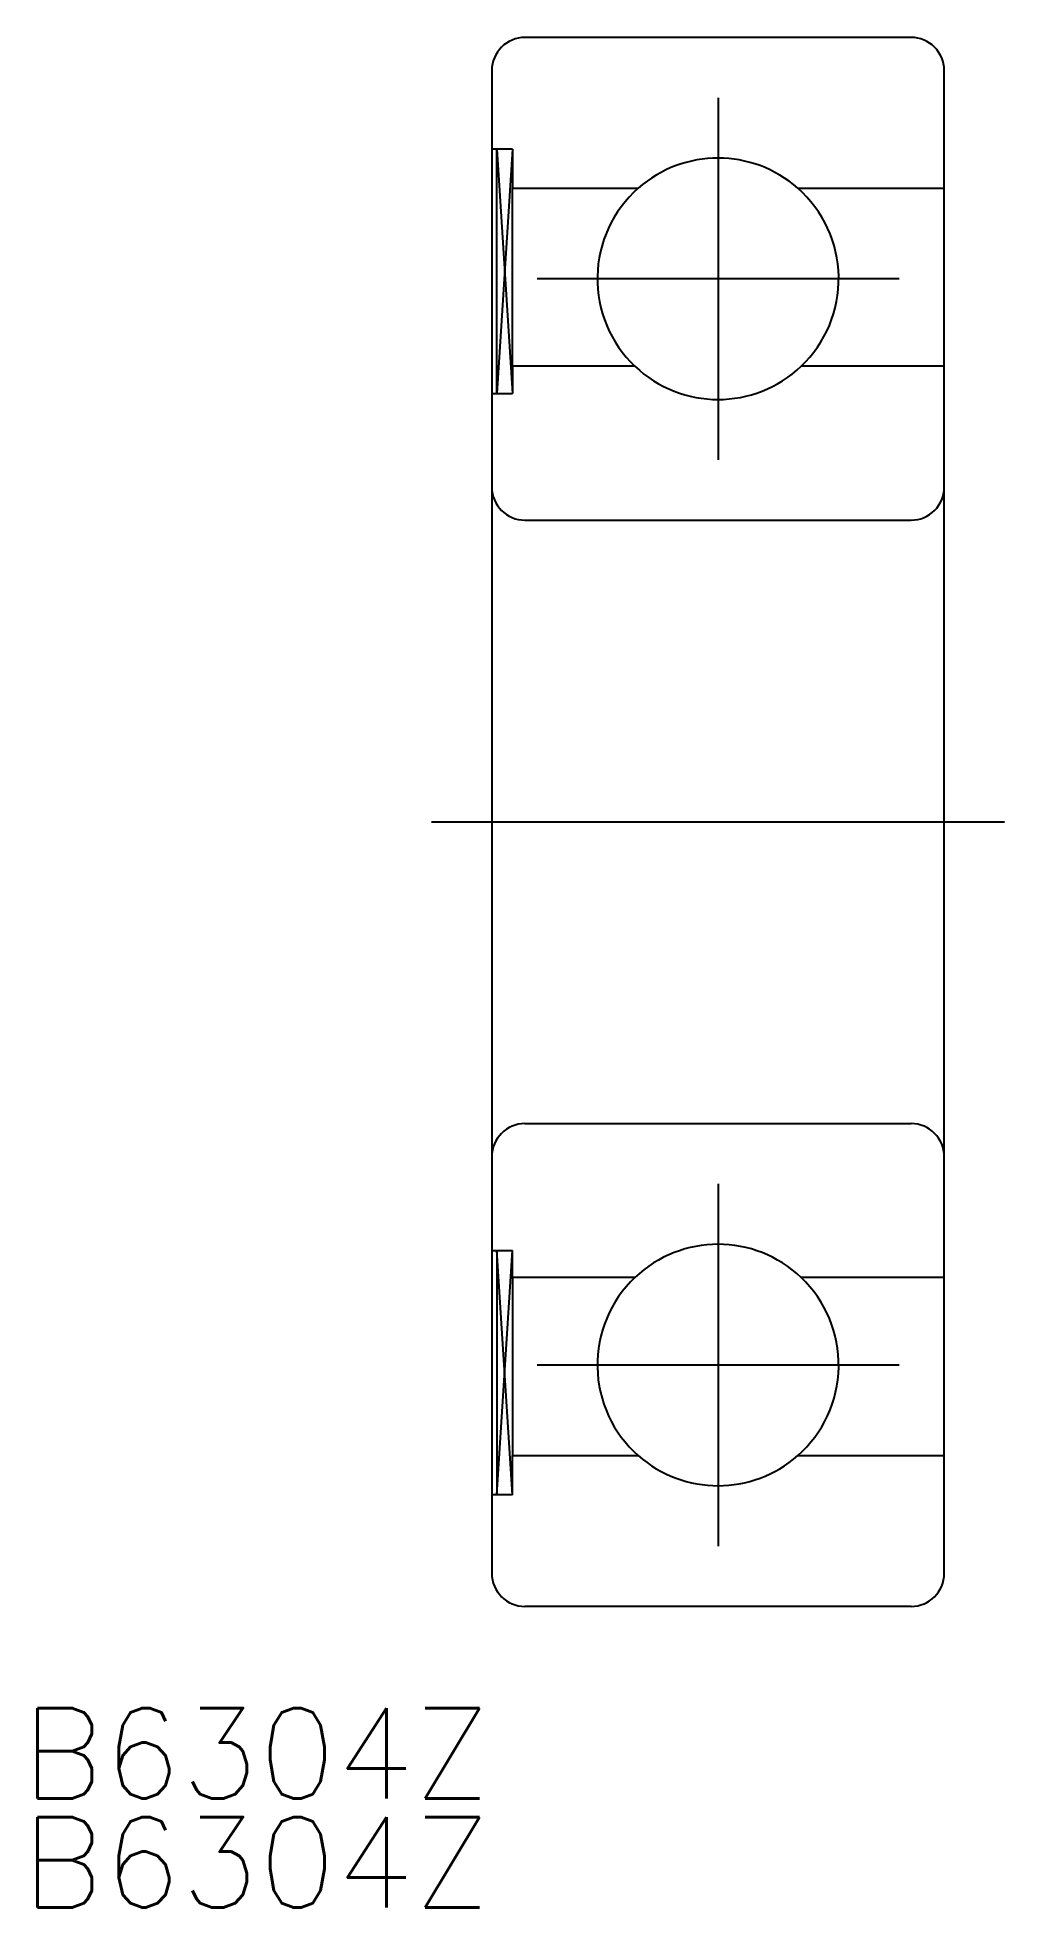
# Model space of a CAD drawing. Extents: x -22.6 to 9.5, y -36 to 26.
import ezdxf

# ---------------------------------------------------------------- set-up
doc = ezdxf.new("R2010")
doc.units = 0
doc.linetypes.add('CENTER', pattern=[50.8, 31.75, -6.35, 6.35, -6.35])
doc.layers.get('0').update_dxf_attribs({"linetype": 'CONTINUOUS'})
doc.layers.add('CENTER', color=1, linetype='CENTER')
doc.styles.get("Standard").update_dxf_attribs({"font": 'txt.shx', "height": 3, "bigfont": 'bigfont.shx'})

# ---------------------------------------------------------------- blocks, each defined once
blk = doc.blocks.new('*U2')
at = {"color": 7, "linetype": 'CONTINUOUS'}
blk.add_text('B6304Z', height=3, dxfattribs=at).set_placement((-23.079, -32.37))
blk = doc.blocks.new('*U3')
at = {"color": 7, "linetype": 'CONTINUOUS'}
blk.add_text('B6304Z', height=3, dxfattribs=at).set_placement((-23.079, -35.983))

msp = doc.modelspace()

# ---------------------------------------------------------------- linework, layer by layer
at = {"color": 7, "linetype": 'CONTINUOUS'}
for p, q in [((6.4, 26), (-6.4, 26)), ((-7.5, 24.9), (-7.5, -24.9)), ((7.5, -24.9), (7.5, 24.9)), ((-6.81, 22.3), (-7.5, 22.3)), ((-7.328, 14.2), (-7.328, 22.3)), ((-6.81, 22.3), (-6.81, 21)), ((-6.81, 15.1), (-6.81, 21)), ((-6.81, 21), (-2.646, 21)), ((2.646, 21), (7.5, 21)), ((-2.755, 15.1), (-6.81, 15.1)), ((-6.81, 15.1), (-6.81, 14.2)), ((7.5, 15.1), (2.755, 15.1)), ((-7.5, 14.2), (-6.81, 14.2)), ((-6.4, 10), (6.4, 10)), ((-6.4, -10), (6.4, -10)), ((-7.5, -14.2), (-6.81, -14.2)), ((-7.328, -14.2), (-7.328, -22.3)), ((-6.81, -15.1), (-6.81, -14.2)), ((-6.81, -15.1), (-6.81, -21)), ((-2.755, -15.1), (-6.81, -15.1)), ((7.5, -15.1), (2.755, -15.1)), ((-6.81, -21), (-2.646, -21)), ((-6.81, -22.3), (-6.81, -21)), ((2.646, -21), (7.5, -21)), ((-6.81, -22.3), (-7.5, -22.3)), ((6.4, -26), (-6.4, -26))]:
    msp.add_line(p, q, dxfattribs=at)
at = {"color": 3, "linetype": 'CONTINUOUS'}
for p, q in [((-6.81, 22.3), (-7.328, 14.2)), ((-7.328, 22.3), (-6.81, 14.2)), ((-6.81, -22.3), (-7.328, -14.2)), ((-7.328, -22.3), (-6.81, -14.2))]:
    msp.add_line(p, q, dxfattribs=at)
at = {"color": 7, "linetype": 'CONTINUOUS'}
for centre, radius, start, end in [((-6.4, 24.9), 1.1, 90, 180), ((6.4, 24.9), 1.1, 0, 90), ((0, 18), 4, 48.59038, 131.40962), ((0, 18), 4, 131.40962, 226.46885), ((0, 18), 4, 313.53115, 48.59038), ((0, 18), 4, 226.46885, 313.53115), ((-6.4, 11.1), 1.1, 180, 270), ((6.4, 11.1), 1.1, 270, 0), ((-6.4, -11.1), 1.1, 90, 180), ((6.4, -11.1), 1.1, 0, 90), ((0, -18), 4, 46.46885, 133.53115), ((0, -18), 4, 133.53115, 228.59038), ((0, -18), 4, 311.40962, 46.46885), ((0, -18), 4, 228.59038, 311.40962), ((-6.4, -24.9), 1.1, 180, 270), ((6.4, -24.9), 1.1, 270, 0)]:
    msp.add_arc(centre, radius, start, end, dxfattribs=at)
at = {"layer": 'CENTER', "color": 1, "linetype": 'CENTER'}
for p, q in [((0, 24), (0, 12)), ((6, 18), (-6, 18)), ((-9.5, 0), (9.5, 0)), ((0, -12), (0, -24)), ((6, -18), (-6, -18))]:
    msp.add_line(p, q, dxfattribs=at)

# ---------------------------------------------------------------- block references
at = {"color": 7, "linetype": 'CONTINUOUS'}
for name in ['*U2', '*U3']:
    msp.add_blockref(name, (0, 0), dxfattribs=at)

doc.saveas('drawing.dxf')
